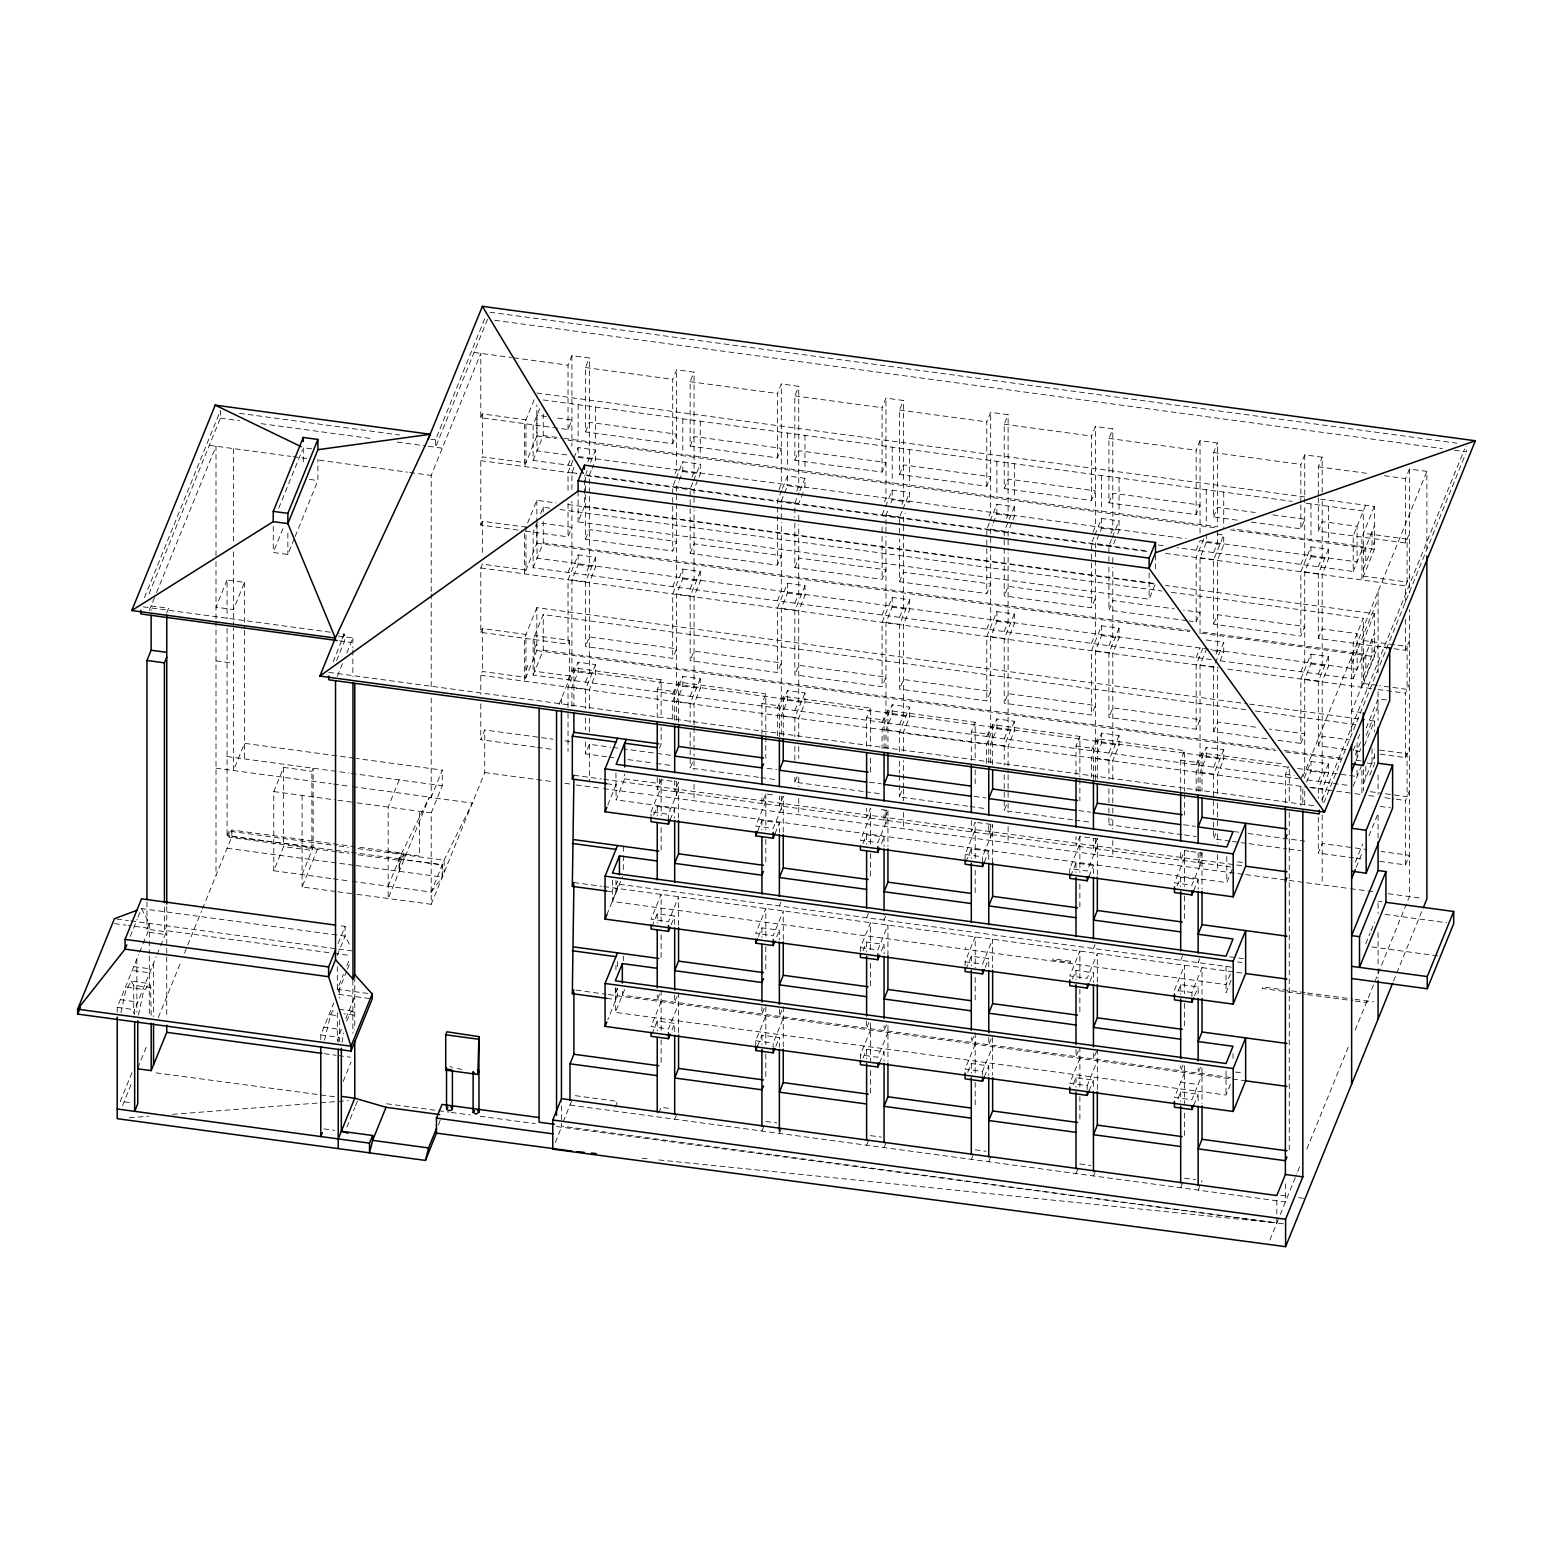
<?xml version="1.0" encoding="UTF-8"?>
<svg xmlns="http://www.w3.org/2000/svg" width="1553" height="1553" viewBox="0 0 1553 1553"><rect width="100%" height="100%" fill="white"/><g stroke="black" fill="none" stroke-linecap="round" stroke-linejoin="round"><path stroke-width="0.75" stroke-dasharray="5 3.75" d="M120.959 1012.692L125.599 991.183L131.131 981.127L148.583 983.495L150.563 985.146L151.204 1016.089M138.411 1015.041L143.051 993.551L148.583 983.495M324.519 1040.258L330.595 1014.75L333.429 1009.605L335.797 1008.945M341.971 1042.607L343.601 1033.075M438.528 1125.013L440.625 1118.936M346.61 1021.117L350.881 1011.974L352.143 1011.061L354.123 1012.711L354.763 1015.196L343.854 1013.721M555.372 1142.542L561.448 1127.167M346.94 1127.032L354.763 1107.6M355.54 1105.678L357.869 1099.893M144.448 597.633L220.371 410.73L220.371 418.126L148.04 596.216M149.302 610.426L155.63 594.838M156.542 592.625L216.003 446.235L216.003 559.158M166.753 612.794L168.578 608.291L151.126 605.942L151.126 610.601M227.068 580.007L216.003 607.204L233.455 609.572L244.52 582.356L227.068 580.007L227.068 618.696M278.725 508.2L302.369 449.943M294.235 538.775L287.868 554.46L273.25 552.48L284.18 525.613M130.258 936.343L137.188 919.26M138.062 917.124L141.537 908.583L345.096 936.148L349.541 944.632M295.148 536.542L317.899 480.537L317.899 459.183M166.753 906.447L166.753 925.802L164.424 931.548L146.972 929.179L149.302 923.453L141.537 908.583M117.213 1012.168L117.213 1007.334L138.644 954.59M139.537 952.397L142.197 945.835M143.09 943.642L149.302 928.325L128.375 925.491M134.665 1014.536L134.665 1009.702L156.174 956.726M157.067 954.551L159.707 948.048M160.58 945.874L166.753 930.693L331.391 952.998M330.789 878.474L273.774 870.748L283.597 846.579L311.901 850.423L311.901 771.239L313.143 768.211L313.143 847.375L227.068 835.728L228.932 831.107L336.516 845.686M131.966 1072.677L120.319 1101.329L131.228 1102.805M336.535 851.801L228.932 837.222L231.863 830.001L353.812 846.521M122.571 1105.484L132.393 1081.296M137.751 1068.115L147.535 1044.043M158.328 1017.487L180.847 962.006M184.458 953.134L201.579 910.97M202.492 908.757L231.863 836.446L231.863 830.001M273.774 870.748L273.774 791.584L283.597 767.415L311.901 771.239M342.029 639.001L344.048 634.051M333.138 661.753L344.358 634.109L337.603 633.178M336.632 660.549L344.358 641.505L344.358 634.109M337.312 676.273L342.475 663.577M346.785 652.998L352.861 637.992L338.554 636.07M487.526 319.316L435.539 447.264L435.539 439.848L485.701 316.404M431.21 591.557L431.21 475.373L480.789 353.346L480.789 417.738L568.029 429.56L571.912 419.989L555.625 417.776M480.789 417.738L482.342 413.913L525.962 419.815L525.962 462.736L482.342 456.834L480.789 460.659L480.789 525.05L522.099 530.641M302.097 874.591L313.143 847.375M335.564 891.48L302.097 886.996L317.957 847.977M480.789 525.05L482.342 521.226L525.962 527.127L536.853 500.338L556.032 502.939M534.116 399.723L524.409 423.639L524.409 466.56L536.853 435.947L536.853 404.945M539.687 408.691L533.125 424.823L533.125 460.426L574.571 466.036L571.912 472.656L571.912 491.66M569.582 640.341L569.582 675.943L534.678 671.226L534.678 635.623L569.582 640.341L568.029 644.165L480.789 632.362L480.789 567.971L482.342 564.147L525.962 570.048L525.962 527.127M399.218 779.858L388.172 807.075L388.172 898.527L429.288 797.33L472.326 803.095L444.1 860.187L431.21 892.063L352.298 881.386M568.029 429.56L568.029 365.169L571.912 355.598L589.364 357.966L589.364 457.96L587.811 461.785M533.125 460.426L543.239 435.558L543.239 414.185M338.127 943.525L345.096 926.384L337.913 925.413M337.312 955.289L345.096 936.148L345.096 926.384M585.481 431.909L589.364 422.338L676.603 434.161L672.721 443.731L585.481 431.909L585.481 367.537L589.364 357.966M480.789 632.362L482.342 628.538L525.962 634.439L525.962 677.36L482.342 671.459L480.789 675.283L480.789 694.366M367.847 993.435L337.312 989.3L343.368 974.41M346.824 965.888L349.406 959.521M320.772 1039.734L320.772 1034.9L333.74 1002.986M346.707 971.091L337.312 994.172L372.215 998.909M347.581 968.917L349.347 964.568M388.172 886.239L401.101 854.422L429.288 797.33M540.56 513.81L543.239 507.249L550.422 508.219M399.218 865.157L404.032 853.315L356.2 846.831M352.589 786.653L431.21 797.31L442.256 770.113L356.491 758.485M568.029 465.162L570.359 459.416M536.853 524.176L536.853 543.259L524.409 573.872L524.409 530.951L568.029 536.853L571.912 527.282L537.008 522.565L533.125 532.135L533.125 567.738L1213.611 659.889M338.224 1042.102L338.224 1037.268L341.33 1029.6L323.878 1027.232M345.814 1018.574L354.763 996.541M573.076 460.037L568.029 472.481L568.029 493.932M573.911 457.96L578.124 447.594L595.576 449.962L595.576 459.707L592.023 468.462M357.093 894.373L431.21 904.292L431.21 812.898L442.256 785.702L442.256 770.113M533.125 567.738L543.239 542.871L543.239 521.497M585.481 539.221L589.364 529.651L676.603 541.473L672.721 551.043L585.481 539.221L585.481 474.83L587.15 470.695M590.528 462.406L595.576 449.962M535.009 747.012L480.789 739.674L484.73 729.949L553.101 739.209M343.174 1081.412L351.114 1061.883M591.13 470.656L589.364 475.024L589.364 565.253L585.481 574.824M536.853 607.65L524.409 638.264L524.409 681.185L536.853 650.571L536.853 607.65L1247.175 703.839M584.472 506.259L1155.49 583.579L1149.123 599.225L578.104 521.905L584.472 506.259L584.472 475.412M1245.817 709.702L543.239 614.561L533.125 639.448L533.125 675.05L1298.502 778.694M525.962 670.042L528.292 664.296M534.504 648.999L536.853 643.253M431.21 904.292L484.73 772.559L484.73 729.949M568.029 572.475L571.912 562.904L571.912 501.173M585.481 682.136L589.364 672.565L589.364 582.336L595.576 567.02L595.576 557.275L578.124 554.906L568.029 579.793L568.029 644.165M533.125 675.05L543.239 650.163L543.239 614.561M568.029 679.787L571.912 670.217L571.912 579.968L578.124 564.651L578.124 554.906M595.576 557.275L585.481 582.142L585.481 646.533L672.721 658.356L676.603 648.785L589.364 636.963L585.481 646.533M672.721 443.731L672.721 379.34L676.603 369.769L694.055 372.138L694.055 472.131L691.726 477.878M558.983 704.596L573.892 667.926L661.132 679.748L661.132 717.894M690.153 446.099L694.055 436.529L781.295 448.332L777.412 457.902L690.153 446.099L690.153 381.708L694.055 372.138M589.364 708.653L589.364 689.648L595.576 674.332L595.576 664.568L578.124 662.219L568.029 687.105L568.029 710.944M571.912 706.285L571.912 687.28L578.124 671.964L578.124 662.219M595.576 664.568L585.481 689.454L585.481 708.537M675.05 473.587L676.603 469.763L676.603 369.769M675.244 480.44L672.721 486.652L672.721 551.043M676.079 478.363L682.815 461.765L700.267 464.133L700.267 473.898L694.055 489.195L694.055 508.2M672.721 586.646L676.603 577.075L676.603 486.846L678.37 482.459M679.263 480.285L682.815 471.53L682.815 461.765M692.696 482.789L690.153 489.02L690.153 553.392L777.412 565.214L781.295 555.644L694.055 543.822L690.153 553.392M693.531 480.712L700.267 464.133M606.699 756.719L585.481 753.846L589.364 744.275L610.581 747.148M690.153 696.326L694.055 686.756L694.055 596.507L700.267 581.191L700.267 571.446L682.815 569.077L672.721 593.964L672.721 658.356M672.721 693.958L676.603 684.388L676.603 594.139L682.815 578.842L682.815 569.077M690.153 589.014L694.055 579.444L694.055 510.588M700.267 571.446L690.153 596.333L690.153 660.704L777.412 672.527L781.295 662.956L694.055 651.134L690.153 660.704M607.786 805.075L617.512 781.14M657.23 717.874L657.23 689.318L661.132 679.748M777.412 457.902L777.412 393.511L781.295 383.94L798.747 386.309L798.747 486.303L796.398 492.049M1232.15 869.466L1226.812 882.589L616.114 799.892L624.675 778.829L624.675 774.093M674.681 720.301L674.681 691.667L678.564 682.097L765.823 693.919L765.823 734.453M794.845 460.27L798.747 450.7L885.986 462.503L882.085 472.073L794.845 460.27L794.845 395.879L798.747 386.309M694.055 725.193L694.055 703.82L700.267 688.503L700.267 678.758L682.815 676.39L672.721 701.277L672.721 720.359M676.603 720.456L676.603 701.451L682.815 686.154L682.815 676.39M659.559 747.964L661.132 744.12L661.132 727.445M615.939 884.977L617.512 881.133L617.512 888.452L606.874 914.62M700.267 678.758L690.153 703.645L690.153 722.708M1230.714 866.962L657.23 789.312L661.132 779.742L676.39 781.8M778.965 489.68L781.295 483.934L781.295 383.94M1230.403 973.828L1226.035 984.602L612.426 901.497L622.539 876.63M651.018 811.928L661.132 787.06M781.605 490.457L777.412 500.823L777.412 565.214M782.46 488.38L787.507 475.956L804.959 478.305L804.959 488.069L787.507 485.701L781.295 501.017L781.295 520.022M653.677 815.131L657.23 806.376L674.681 808.744L674.681 818.237M668.469 820.159L668.469 814.296L678.564 789.409M794.845 503.191L799.057 492.825M799.911 490.748L804.959 478.305M758.543 777.276L690.153 768.017L694.055 758.446M670.236 819.673L674.681 808.744M803.192 492.437L798.747 503.386L781.295 501.017M563.157 1121.887L572.319 1099.291M615.939 992.27L617.512 988.446L617.512 995.764L607.786 1019.7M777.412 600.817L781.295 591.247L781.295 522.39M794.845 710.497L798.747 700.927L798.747 610.678L804.959 595.381L804.959 585.617L787.507 583.249L777.412 608.135L777.412 672.527M794.845 567.583L798.747 558.012L885.986 569.815L882.085 579.385L794.845 567.583L794.845 519.886M1230.403 1084.285L1226.035 1095.059L615.337 1012.362L624.675 989.377L621.763 988.989M651.911 926.811L657.23 913.688L674.681 916.056L674.681 925.549M777.412 708.129L781.295 698.559L781.295 608.33L787.507 593.013L787.507 583.249M794.845 603.185L798.747 593.615L798.747 524.759M804.959 585.617L794.845 610.504L794.845 674.895L882.085 686.698L885.986 677.127L798.747 665.325L794.845 674.895M671.129 924.792L674.681 916.056M761.921 734.491L761.921 703.49L765.823 693.919M882.085 472.073L882.085 407.701L885.986 398.131L903.438 400.48L903.438 500.474L901.866 504.317M659.559 994.114L657.23 999.86L657.23 995.007M615.163 1107.114L617.512 1101.388L573.892 1095.467M779.373 736.86L779.373 705.858L783.256 696.288L870.495 708.09L870.495 746.255M899.536 474.442L903.438 464.871L990.678 476.693L986.776 486.264L899.536 474.442L899.536 410.05L903.438 400.48M661.132 1001.666L651.018 1026.552L668.469 1028.921L678.564 1004.034M798.747 736.996L798.747 717.991L804.959 702.694L804.959 692.929L787.507 690.561L777.412 715.448L777.412 736.918M651.911 1034.123L657.23 1021L674.681 1023.369L674.681 1032.861M781.295 734.647L781.295 715.642L787.507 700.325L787.507 690.561M677.011 996.482L674.681 1002.209L674.681 994.949M804.959 692.929L794.845 717.816L794.845 736.899M772.365 794.806L765.823 793.913L761.921 803.483L761.921 793.991M884.433 501.949L885.986 498.125L885.986 398.131M672.022 1029.93L674.681 1023.369M765.823 801.232L755.709 826.118L773.161 828.467L783.256 803.6M882.085 515.014L884.628 508.782M885.462 506.705L892.198 490.127L909.65 492.495L909.65 502.24L892.198 499.872L889.539 506.433M757.476 831.496L761.921 820.547L779.373 822.915L779.373 832.427M885.986 524.7L885.986 515.188L888.646 508.627M902.06 511.151L899.536 517.363L899.536 536.445M902.914 509.073L909.65 492.495M658.783 1113.035L661.132 1107.289L672.022 1108.764M863.235 791.467L794.845 782.207L798.747 772.637M774.928 833.864L779.373 822.915M899.536 617.356L903.438 607.786L903.438 517.557L905.205 513.169M674.681 1119.228L677.011 1113.482M882.085 615.007L885.986 605.437L885.986 536.561M899.536 724.669L903.438 715.098L903.438 624.869L909.65 609.553L909.65 599.788L892.198 597.439L882.085 622.307L882.085 686.698M899.536 581.754L903.438 572.183L990.678 584.006L986.776 593.576L899.536 581.754L899.536 538.833M758.369 936.614L761.921 927.859L779.373 930.228L779.373 939.72M882.085 722.3L885.986 712.73L885.986 622.501L892.198 607.184L892.198 597.439M779.373 905.943L780.926 902.118M909.65 599.788L899.536 624.675L899.536 689.066L986.776 700.888L990.678 691.318L903.438 679.496L899.536 689.066M776.714 936.789L779.373 930.228M866.613 746.275L866.613 717.661L870.495 708.09M986.776 486.264L986.776 421.872L990.678 412.302L1008.111 414.67L1008.111 514.664L1006.558 518.488M764.251 1008.285L761.921 1014.031L761.921 1006.752M884.065 748.643L884.065 720.029L887.947 710.459L975.187 722.281L975.187 760.426M1004.228 488.613L1008.111 479.042L1095.37 490.864L1091.468 500.435L1004.228 488.613L1004.228 424.241L1008.111 414.67M755.709 1046.586L755.709 1040.724L765.823 1015.856M903.438 751.167L903.438 732.181L909.65 716.865L909.65 707.1L892.198 704.751L882.085 729.619L882.085 748.701M757.476 1046.12L761.921 1035.172L779.373 1037.54L779.373 1047.033M885.986 748.818L885.986 729.813L892.198 714.496L892.198 704.751M781.703 1010.654L779.373 1016.4L779.373 1009.12M773.161 1048.954L773.161 1043.092L783.256 1018.205M899.323 751.633L899.323 732.55L909.65 707.1M989.125 516.12L990.678 512.296L990.678 412.302M775.821 1046.295L779.373 1037.54M870.495 815.403L860.401 840.289L877.853 842.658L887.947 817.771M989.319 522.953L986.776 529.185L986.776 593.576M990.154 520.896L996.89 504.298L1014.342 506.666L1014.342 516.411L1008.111 531.728L1008.111 550.733M863.06 843.473L866.613 834.737L884.065 837.086L884.065 846.599M986.776 629.179L990.678 619.608L990.678 529.359L992.445 524.992M993.338 522.798L996.89 514.062L996.89 504.298M881.405 809.559L887.947 810.452L884.065 820.023L884.065 810.53M1014.342 506.666L1004.228 531.553L1004.228 595.925L1091.468 607.747L1095.37 598.177L1008.111 586.355L1004.228 595.925M761.921 1131.03L764.251 1125.284M967.694 806.201L899.323 796.941L903.438 786.808L903.438 760.679M881.405 843.648L884.065 837.086M866.613 917.745L869.719 910.097M779.373 1133.399L781.703 1127.653M860.401 951.504L860.401 947.602L870.495 922.715L870.495 951.329M1004.228 738.84L1008.111 729.269L1008.111 639.04L1014.342 623.724L1014.342 613.979L996.89 611.61L986.776 636.497L986.776 700.888M863.06 950.785L866.613 942.05L884.065 944.399L884.065 953.911M986.776 736.491L990.678 726.92L990.678 636.672L996.89 621.375L996.89 611.61M885.618 916.289L884.065 920.114L884.065 915.377M1004.228 631.547L1008.111 621.976L1008.111 553.101M1014.342 613.979L1004.228 638.846L1004.228 703.237L1091.468 715.059L1095.37 705.489L1008.111 693.667L1004.228 703.237M881.405 950.96L884.065 944.399M971.304 760.465L971.304 731.851L975.187 722.281M1091.468 500.435L1091.468 436.044L1095.37 426.473L1112.802 428.842L1112.802 528.835L1110.473 534.581M868.942 1022.456L866.613 1028.202L866.613 1020.923M988.756 762.814L988.756 734.2L992.639 724.63L1079.879 736.452L1079.879 776.985M1108.92 502.803L1112.802 493.233L1200.042 505.036L1196.159 514.606L1108.92 502.803L1108.92 438.412L1112.802 428.842M860.401 1058.816L860.401 1054.914L870.495 1030.027M986.563 763.435L986.563 744.353L996.89 718.923L1014.342 721.291L1014.342 731.036L1008.111 746.352L1008.111 772.482M863.06 1058.098L866.613 1049.362L884.065 1051.711L884.065 1061.223M990.678 762.989L990.678 743.984L996.89 728.668L996.89 718.923M886.394 1024.825L884.065 1030.551L884.065 1025.698M887.947 1032.396L877.853 1057.263L860.401 1054.914M1014.342 721.291L1004.228 746.158L1004.228 765.241M1093.021 532.213L1095.37 526.467L1095.37 426.473M879.619 1062.66L884.065 1051.711M965.092 860.323L965.092 854.461L975.187 829.574M1093.991 537.144L1091.468 543.356L1091.468 607.747M1094.846 535.067L1101.582 518.469L1119.034 520.837L1119.034 530.602L1116.355 537.163M965.966 862.031L971.304 848.909L988.756 851.277L988.756 860.77M1091.468 643.35L1095.37 633.779L1095.37 543.55L1101.582 528.234L1101.582 518.469M982.525 862.672L982.525 856.829L992.639 831.942M1111.443 539.493L1108.92 545.724L1108.92 564.807M1112.297 537.435L1119.034 520.837M866.613 1145.202L868.942 1139.475M1072.618 819.809L1004.228 810.55L1007.334 802.901M984.311 862.206L988.756 851.277M1115.481 539.337L1112.802 545.899L1095.37 543.55M884.065 1147.57L886.394 1141.824M965.092 965.675L965.092 961.773L975.187 936.886L975.187 967.888M1108.92 753.03L1112.802 743.46L1112.802 653.211L1119.034 637.914L1119.034 628.15L1101.582 625.781L1091.468 650.668L1091.468 715.059M1186.725 620.637L1108.92 610.115L1112.802 600.545L1174.107 608.834M965.966 969.344L971.304 956.221L988.756 958.589L988.756 968.082M1091.468 750.662L1095.37 741.092L1095.37 650.862L1101.582 635.546L1101.582 625.781M1108.92 645.718L1112.802 636.148L1112.802 567.291M1119.034 628.15L1108.92 653.036L1108.92 717.428L1196.159 729.231L1200.042 719.66L1112.802 707.857L1108.92 717.428M985.204 967.325L988.756 958.589M1075.996 774.636L1075.996 746.022L1079.879 736.452M1196.159 514.606L1196.159 450.234L1200.042 440.664L1217.494 443.013L1217.494 526.389M973.634 1036.628L971.304 1042.374L971.304 1037.52M1093.448 779.392L1093.448 748.391L1097.33 738.82L1184.57 750.623L1184.57 791.156M1237.197 520.158L1213.611 516.974L1213.611 452.583L1217.494 443.013M975.187 1044.198L965.092 1069.085L982.525 1071.454L992.639 1046.567M1112.802 779.528L1112.802 760.524L1119.034 745.207L1119.034 735.462L1101.582 733.094L1091.468 757.98L1091.468 777.063M967.752 1072.288L971.304 1063.533L988.756 1065.882L988.756 1075.394M1095.37 779.548L1095.37 758.155L1101.582 742.858L1101.582 733.094M991.086 1038.996L988.756 1044.742L988.756 1037.462M1119.034 735.462L1108.92 760.349L1108.92 779.412M1097.33 874.747L1097.33 838.814L1079.879 836.446L1075.996 846.016L1075.996 836.523M1196.159 550.228L1200.042 540.658L1357.089 561.914L1357.089 526.312L1322.185 521.575L1318.303 531.145L1405.543 542.968L1409.425 533.397M984.311 1076.831L988.756 1065.882M1069.784 874.494L1069.784 868.651L1079.879 843.764M1203.75 538.872L1196.159 557.527L1196.159 621.918L1189.093 620.967M1213.611 516.974L1217.494 507.404L1255.232 512.509M1070.658 876.203L1075.996 863.08L1093.448 865.448L1093.448 874.941M1200.042 633.721L1200.042 557.721L1206.273 542.405L1206.273 534.601M1097.33 838.814L1093.448 848.384L1093.448 838.872M1213.611 552.577L1217.494 543.006L1217.494 528.777M1097.33 846.113L1087.216 871L1069.784 868.651M1217.183 534.135L1223.725 535.009L1213.611 559.895L1213.611 624.287L1300.851 636.089L1304.734 626.519L1217.494 614.716L1213.611 624.287M971.304 1159.392L973.634 1153.646M1182.008 834.621L1108.92 824.721L1111.249 818.994M1089.002 876.377L1093.448 865.448M1215.941 654.143L1217.494 650.319L1217.494 560.089L1223.725 544.773L1223.725 535.009M1196.159 621.918L1200.042 612.348L1183.541 610.115M988.756 1161.741L991.086 1156.014M1196.159 657.521L1200.042 647.95M1202.896 648.261L1196.159 664.839L1196.159 729.231M1072.444 979.147L1075.996 970.392L1093.448 972.76L1093.448 982.253M1196.159 764.833L1200.042 755.263L1200.042 665.033L1206.273 649.717M1093.448 948.475L1095.001 944.632M1206.273 639.972L1223.725 642.321L1213.611 667.208L1213.611 731.599L1267.85 738.937M1089.895 981.515L1093.448 972.76M1220.173 660.84L1223.725 652.085L1223.725 642.321M1180.688 791.195L1180.688 760.193L1184.57 750.623M1300.851 502.551L1300.851 464.405L1304.734 454.835L1322.185 457.203L1322.185 495.349M1078.326 1050.818L1075.996 1056.564L1075.996 1049.284M1198.139 791.176L1198.139 762.562L1202.022 752.991L1284.545 764.173M1318.303 495.388L1318.303 466.774L1322.185 457.203M1079.879 1058.389L1069.784 1083.256L1087.216 1085.625L1097.33 1060.738M1217.494 793.699L1217.494 774.695L1223.725 759.398L1223.725 749.633L1206.273 747.265L1196.159 772.152L1196.159 791.234M1213.611 731.599L1217.494 722.029L1257.581 727.445M1073.337 1084.266L1075.996 1077.704L1093.448 1080.073L1093.448 1089.565M1200.042 791.351L1200.042 772.346L1206.273 757.029L1206.273 747.265M1251.33 522.08L1300.851 528.796L1304.734 519.226L1271.732 514.742M1096.554 1051.265L1093.448 1058.932L1093.448 1051.653M1213.611 767.201L1217.494 757.631L1217.494 669.77M1223.725 749.633L1213.611 774.52L1213.611 798.358M1188.938 851.219L1184.57 850.617L1180.688 860.187L1180.688 850.695M1300.851 564.399L1304.734 554.829L1304.734 504.919M1089.002 1091.002L1093.448 1080.073M1184.57 857.935L1174.456 882.822L1191.908 885.191L1202.022 860.304M1318.303 674.06L1322.185 664.49L1322.185 574.261L1328.417 558.944L1328.417 549.199L1310.965 546.831L1300.851 571.718L1300.851 636.089M1177.135 886.006L1180.688 877.27L1198.139 879.619L1198.139 889.131M1300.851 671.711L1304.734 662.141L1304.734 571.892L1310.965 556.595L1310.965 546.831M1191.112 851.51L1202.022 852.985L1198.139 862.556L1198.139 853.063M1318.303 566.767L1322.185 557.197L1322.185 497.736M1328.417 549.199L1318.303 574.066L1318.303 638.458L1391.76 648.416M1075.996 1173.563L1078.326 1167.817M1230.112 841.144L1213.611 838.911L1215.941 833.165M1193.694 890.568L1198.139 879.619M1180.688 960.278L1183.794 952.63M1093.448 1175.932L1095.777 1170.185M1365.631 505.249L1353.207 535.882L1353.207 571.485L1177.31 547.665M1318.303 781.373L1322.185 771.802L1322.185 681.573L1328.417 666.256L1328.417 656.511L1310.965 654.143L1300.851 679.03L1300.851 743.402L1277.284 740.218M1318.303 638.458L1322.185 628.887L1357.089 633.624L1357.089 669.227L1210.952 649.445M1374.366 506.433L1361.923 537.066L1361.923 579.987L1374.366 549.354L1374.366 506.433L1317.585 498.746M1178.028 991.144L1180.688 984.563L1198.139 986.931L1198.139 996.444M1300.851 779.024L1304.734 769.453L1304.734 679.205L1310.965 663.888L1310.965 654.143M1353.207 571.485L1363.301 546.598L1233.16 528.971M1363.476 552.732L1374.366 525.943M1199.692 958.822L1198.139 962.646L1198.139 957.91M1363.476 568.844L1374.366 542.036M1191.908 996.385L1191.908 992.483L1202.022 967.616L1202.022 998.618M1328.417 656.511L1318.303 681.379L1318.303 745.77L1350.877 750.177M1194.587 995.687L1198.139 986.931M1285.379 802.998L1285.379 774.365L1288.485 766.716M1405.543 542.968L1405.543 478.576L1409.425 469.006L1426.877 471.374L1426.877 548.675M1300.851 743.402L1304.734 733.831L1269.364 729.056M1171.486 592.334L1363.301 618.308L1353.207 643.194L1353.207 678.797L1220.677 660.84M1183.017 1064.989L1180.688 1070.735L1180.688 1065.882M1302.831 776.733L1426.877 471.374M1184.57 1072.56L1174.456 1097.447L1191.908 1099.796L1202.022 1074.928M1304.229 778.034L1310.965 761.455L1328.417 763.804L1328.417 773.569L1322.185 788.885L1322.185 803.134M1318.303 745.77L1322.185 736.2L1350.101 739.985M1351.634 663.908L1378.074 598.837M1374.366 613.746L1361.923 644.359L1361.923 687.3L1374.366 656.667L1374.366 613.746L1165.585 585.481M1178.028 1098.437L1180.688 1091.875L1198.139 1094.244L1198.139 1103.737M1306.519 782.149L1310.965 771.2L1310.965 761.455M1353.207 678.797L1363.301 653.91L1200.255 631.838M1231.121 980.273L1226.035 992.794L1226.035 963.306M1363.476 660.044L1374.366 633.255M1200.469 1067.357L1198.139 1073.104L1198.139 1068.25M1363.476 676.157L1374.366 649.348M1328.417 763.804L1318.303 788.691L1318.303 798.242M1193.694 1105.173L1198.139 1094.244M1405.543 602.583L1405.543 585.889L1409.425 576.318M1322.069 799.814L1464.615 448.933M1323.894 802.746L1465.527 454.117M1353.207 750.487L1356.313 742.839M1359.749 734.355L1357.089 740.936L1357.089 759.922M1355.284 754.933L1360.758 741.46M1366.213 727.988L1378.074 698.831L1389.702 700.403M1180.688 1187.734L1183.017 1181.988M1353.672 857.877L1318.303 853.082L1322.185 843.512L1352.838 847.666M1356.196 759.999L1360.758 748.779M1366.213 735.307L1378.074 706.149M1364.388 745.615L1374.366 721.058L1367.164 720.087M1394.07 648.727L1405.543 650.28L1409.425 640.71M1353.207 786.109L1362.427 763.416M1198.139 1190.103L1202.022 1180.532M1363.476 783.45L1374.366 756.66M1369.824 775.141L1374.366 763.979L1374.366 749.769M1380.287 754.156L1405.543 757.592L1405.543 693.201L1409.425 683.631M1355.284 862.245L1362.583 844.288M1356.196 867.312L1362.583 851.607M1368.95 835.883L1378.074 813.461L1378.074 839.61M1405.543 757.592L1409.425 748.022M1379.608 861.391L1405.543 864.905L1405.543 800.513L1409.425 790.943M1365.728 943.816L1370.134 932.965M1371.027 930.791L1374.541 922.113M1405.543 864.905L1409.425 855.334L1381.141 851.49M1269.888 1240.051L1279.381 1216.659M1280.235 1214.543L1296.833 1173.738M1297.745 1171.486L1300.463 1164.75M1306.85 1149.045L1348.78 1045.829M1355.167 1030.124L1409.425 896.547L1409.425 609.708M1393.487 981.088L1422.373 910.019M431.21 892.063L442.256 877.096L442.236 864.788L399.218 859.042L399.218 871.33L399.199 859.042L401.101 855.198M129.248 1117.733L148.506 1116.238M172.558 1114.355L336.224 1101.582M338.632 1101.407L348.241 1100.65M642.068 1158.247L649.309 1158.984M658.957 1159.955L1276.818 1222.968L1276.818 1197.829M484.73 772.559L553.101 781.722M564.904 783.294L571.97 784.246M576.279 784.964L601.147 788.303M603.515 788.613L645.951 794.301M648.3 794.612L1243.429 874.32M1245.797 874.63L1348.12 888.335M1350.489 888.665L1374.056 891.81M1388.207 893.713L1422.509 898.333M358.025 848.598L444.1 860.187L444.139 872.495M231.863 836.446L349.037 852.131M351.424 852.442L404.032 859.488L404.032 853.315M227.068 848.268L353.793 865.254M356.181 865.565L442.256 877.096L442.256 864.866M1305.161 992.658L1262.337 986.931L1262.337 988.465L1305.161 994.269M1307.529 992.988L1352.741 999.025M1355.128 999.355L1373.57 1001.84M337.952 891.81L354.686 894.043M156.077 1072.871L336.263 1097M386.619 1103.756L448.875 1112.084M451.282 1112.414L470.443 1114.976M480.013 1116.258L535.106 1123.634M556.653 1126.527L1276.818 1222.968M489.933 312.231L1456.85 443.168M494.728 320.287L1442.446 448.623M1454.443 450.254L1466.44 451.884L1466.44 446.313M474.073 352.434L511.442 357.501M513.791 357.831L568.029 365.169M585.481 367.537L672.721 379.34M690.153 381.708L777.412 393.511M794.845 395.879L882.085 407.701M899.536 410.05L986.776 421.872M1004.228 424.241L1091.468 436.044M1108.92 438.412L1196.159 450.234M1213.611 452.583L1300.851 464.405M1318.303 466.774L1370.173 473.781M1384.325 475.703L1405.543 478.576M536.853 393.025L1305.588 497.115M543.239 399.936L1292.096 501.347M1306.248 503.269L1363.301 510.995L1363.476 576.163L1407.096 582.064L1407.096 539.143L1363.476 533.223M546.326 416.515L537.008 415.253L537.008 450.855L569.582 455.281M543.239 435.558L561.837 438.062M564.166 438.392L1217.183 526.816M536.853 435.947L556.032 438.548M568.049 440.178L1215.98 527.904M1230.384 529.864L1374.366 549.354M578.454 456.485L1185.91 538.736M578.124 457.358L595.576 459.707M682.815 471.53L700.267 473.898M996.89 514.062L1014.342 516.411M1101.582 528.234L1119.034 530.602M1206.273 542.405L1223.725 544.773M1310.965 556.595L1328.417 558.944M239.492 413.312L399.587 434.995M430.86 439.227L435.539 439.848M220.371 418.126L239.511 420.727M261.02 423.639L373.38 438.858M397.296 442.081L425.988 445.963M428.376 446.293L442.256 448.176M1158.441 545.103L1163.158 545.744M571.912 472.656L576.279 473.257M676.603 486.846L694.055 489.195M885.986 515.188L903.438 517.557M990.678 529.359L1008.111 531.728M1200.042 557.721L1217.494 560.089M1304.734 571.892L1322.185 574.261M480.789 460.659L576.745 473.665M585.481 474.83L1149.006 551.14M1165.507 553.392L1405.543 585.889M586.859 475.742L1148.288 551.761M311.648 448.836L303.281 447.71L303.281 464.328M209.325 445.323L290.644 456.349M293.032 456.66L307.319 458.601M319.239 460.212L407.391 472.151M409.759 472.481L431.21 475.373M568.049 504.55L1155.976 584.18M560.012 509.52L1161.877 591.033M309.552 479.411L317.899 480.537M1363.476 640.535L1407.096 646.456L1407.096 689.377L1379.549 685.649M1389.702 647.717L1378.074 646.145L1351.634 711.216L1360.933 712.478M543.239 542.871L1190.666 630.537M536.853 543.259L1189.579 631.644M1201.576 633.275L1374.366 656.667M1208.778 649.135L537.008 558.168L537.008 524.933M578.124 564.651L595.576 567.02M682.815 578.842L700.267 581.191M787.507 593.013L804.959 595.381M892.198 607.184L909.65 609.553M996.89 621.375L1014.342 623.724M1101.582 635.546L1119.034 637.914M1212.815 650.61L1223.725 652.085M1310.965 663.888L1328.417 666.256M1377.259 685.339L1363.476 683.456L1363.301 618.308M571.912 579.968L589.364 582.336M676.603 594.139L694.055 596.507M781.295 608.33L798.747 610.678M885.986 622.501L903.438 624.869M990.678 636.672L1008.111 639.04M1095.37 650.862L1112.802 653.211M1200.042 665.033L1217.494 667.402M1304.734 679.205L1322.185 681.573M480.789 567.971L1218.329 667.848M1227.763 669.129L1375.706 689.163M1377.996 689.474L1405.543 693.201M1249.583 704.15L1364.757 719.757M1255.406 711.002L1356.118 724.649M1379.549 750.021L1407.096 753.749L1407.096 796.689L1384.15 793.564M1355.381 750.798L1359.749 751.38M543.239 650.163L1274.586 749.206M1284.176 750.507L1344.121 758.621M1356.118 760.252L1363.301 761.222M536.853 650.571L1275.964 750.662M1285.573 751.963L1340.763 759.436M1367.164 763.008L1374.366 763.979M143.225 606.854L330.42 632.207M571.912 670.217L1288.233 767.201M1297.667 768.483L1357.089 776.539L1357.089 769.414M578.124 671.964L595.576 674.332M682.815 686.154L700.267 688.503M787.507 700.325L804.959 702.694M892.198 714.496L909.65 716.865M996.89 728.668L1014.342 731.036M1101.582 742.858L1119.034 745.207M1206.273 757.029L1223.725 759.398M1310.965 771.2L1328.417 773.569M339.583 640.865L351.075 642.418M657.23 689.318L674.681 691.667M761.921 703.49L779.373 705.858M866.613 717.661L884.065 720.029M971.304 731.851L988.756 734.2M1075.996 746.022L1093.448 748.391M1180.688 760.193L1198.139 762.562M1285.379 774.365L1294.095 775.549M1307.393 779.897L1348.548 785.469M1370.367 791.7L1381.84 793.253M571.912 687.28L589.364 689.648M676.603 701.451L694.055 703.82M781.295 715.642L798.747 717.991M885.986 729.813L903.438 732.181M990.678 743.984L1008.111 746.352M1095.37 758.155L1112.802 760.524M1200.042 772.346L1217.494 774.695M1311.276 787.41L1322.185 788.885M480.789 675.283L1307.393 787.216M1309.587 787.507L1334.376 790.865M1336.667 791.176L1352.741 793.35M1355.031 793.661L1361.923 794.612L1361.923 768.366M1368.814 795.544L1375.706 796.475M1384.888 797.718L1394.07 798.96M1396.361 799.271L1405.543 800.513M899.323 732.55L986.563 744.353M1380.151 806.415L1390.537 807.832M328.809 672.371L1316.944 806.182M216.003 660.86L233.455 663.228M564.904 740.8L571.97 741.771M612.93 747.459L620.016 748.43M622.365 748.74L671.886 755.457M767.143 768.347L776.578 769.628M869.466 782.207L881.269 783.799M974.158 796.378L985.961 797.99M1078.85 810.569L1090.652 812.161M1183.541 824.74L1195.344 826.332M1234.014 831.573L1238.712 832.214M1248.146 833.495L1304.734 841.144M1355.206 847.977L1366.989 849.569M537.377 747.323L553.877 749.575M609.048 757.029L616.133 758M627.917 759.592L653.852 763.105M656.201 763.416L672.721 765.668M760.892 777.607L777.412 779.839M865.584 791.778L882.085 794.01M1074.967 820.139L1091.468 822.372M1184.376 834.951L1196.159 836.543M1232.48 841.454L1246.632 843.376M1248.981 843.687L1286.699 848.812M1289.068 849.122L1300.851 850.714M1356.021 858.188L1363.107 859.139M970.043 806.512L986.563 808.744M977.381 822.566L990.465 824.332M624.675 778.829L659.559 783.566L659.559 778.81M1237.547 861.837L1244.089 862.711M573.892 775.238L601.438 778.965M603.729 779.276L1245.642 866.205M606.757 783.721L615.939 784.983M354.103 758.175L244.52 743.324L233.455 770.521L233.455 628.227M1378.074 901.245L1381.995 901.788M653.192 812.238L668.469 814.296M965.092 854.461L982.525 856.829M227.068 756.563L348.998 773.064M351.405 773.394L442.256 785.702M1385.16 914.406L1446.6 922.734M216.003 768.172L331.138 783.76M333.526 784.071L350.202 786.342M273.774 791.584L335.564 799.95M337.952 800.261L354.686 802.532M357.093 802.862L431.21 812.898M1371.94 946.942L1438.097 955.91M1229.568 956.803L1236.46 957.735M1238.75 958.046L1243.351 958.667M1237.547 961.928L1241.915 962.511M388.172 851.84L419.388 856.072L419.388 811.287M338.903 846.016L348.474 847.297M619.433 884.278L1233.024 967.364M399.218 859.042L442.236 864.866M573.892 882.55L601.438 886.278M603.729 886.588L1245.642 973.517M338.923 852.131L348.493 853.412M358.044 854.713L401.101 860.537L401.101 854.422M606.757 891.034L615.939 892.276L615.939 880.376M1307.529 994.58L1352.741 1000.714M1355.128 1001.025L1367.028 1002.636L1367.028 1000.947M860.401 947.602L877.853 949.97L887.947 925.083L887.947 956.085M965.092 961.773L982.525 964.141L992.639 939.254L992.639 967.868M1191.908 992.483L1174.456 990.135L1184.57 965.248L1184.57 993.862M333.177 878.784L349.91 881.056M116.727 919.027L128.375 920.618M130.685 920.929L336.166 948.747M338.554 949.077L352.861 951.018M1235.373 1072.075L1241.915 1072.968M114.417 923.608L126.045 925.18M333.779 953.309L350.493 955.58M1230.714 1077.51L622.345 995.124L622.345 987.844M149.302 932.363L166.753 934.731M576.182 990.173L606.019 994.211M608.31 994.522L1245.642 1080.83M606.757 998.346L615.939 999.588L615.939 987.689M1180.688 1082.13L1198.139 1084.499M755.709 1040.724L773.161 1043.092M133.752 966.607L151.204 968.975M133.752 970.644L151.204 973.013M339.059 1009.295L352.143 1011.061M131.131 981.127L133.752 985.262L151.204 987.63M127.035 987.184L144.487 989.533M330.595 1014.75L337.137 1015.623M120.319 999.666L137.771 1002.034M117.213 1007.334L134.665 1009.702M320.772 1034.9L338.224 1037.268M324.228 1053.672L336.166 1055.283M338.554 1055.613L350.493 1057.224M765.823 1121.46L776.714 1122.935M870.495 1135.631L881.405 1137.126M975.187 1149.822L986.097 1151.297M1079.879 1163.993L1090.788 1165.468M1184.57 1178.164L1195.48 1179.639M1280.643 1195.208L1287.709 1196.179L1287.709 1197.538M1298.619 1197.654L1305.161 1198.528M569.99 1105.037L1285.379 1201.925L1285.379 1181.348M1283.36 1223.861L561.448 1126.1L561.448 1100.941M323.878 1128.895L334.788 1130.37M457.028 1068.639L463.998 1069.687M450.234 1066.096L452.408 1067.843M1409.425 469.006L1409.425 593.013M1405.543 619.278L1405.543 650.28M1378.074 591.518L1378.074 672.488M1378.074 691.648L1378.074 720.417M1378.074 775.141L1378.074 794.204M1378.074 903.283L1378.074 913.455M1378.074 932.654L1378.074 966.257M1378.074 968.645L1378.074 978.254M1374.366 721.058L1374.366 731.89M1372.037 531.689L1372.037 547.782M1372.037 639.001L1372.037 655.094M1372.037 748.604L1372.037 762.407M1365.805 547.005L1365.805 563.098M1365.805 654.318L1365.805 670.411M1365.805 766.211L1365.805 777.723M1363.476 769.667L1363.476 790.768M1351.634 656.589L1351.634 732.764M1328.417 506.278L1328.417 541.881M1322.185 815.014L1322.185 884.861M1318.303 497.756L1318.303 531.145M1318.303 817.305L1318.303 853.082M1310.965 503.91L1310.965 539.512M1304.734 454.835L1304.734 502.531M1304.734 791.273L1304.734 805.522M1302.831 788.866L1302.831 805.832M1300.851 504.939L1300.851 528.796M1300.851 786.342L1300.851 805.405M1289.262 769.57L1289.262 802.959M1289.262 812.491L1289.262 1151.122M1233.024 1053.575L1233.024 1058.428M1226.812 856.479L1226.812 882.589M1226.035 1070.793L1226.035 1095.059M1223.725 492.087L1223.725 527.69M1217.494 803.212L1217.494 829.341M1217.494 833.942L1217.494 843.182M1217.494 854.713L1217.494 870.845M1213.611 800.746L1213.611 819.829M1213.611 822.216L1213.611 838.911M1206.273 489.739L1206.273 525.341M1202.022 752.991L1202.022 791.137M1202.022 852.985L1202.022 888.918M1202.022 1068.095L1202.022 1103.542M1200.042 440.664L1200.042 533.533M1200.042 852.364L1200.042 868.515M1184.57 793.544L1184.57 815.014M1184.57 850.617L1184.57 886.549M1184.57 896.1L1184.57 922.327M1184.57 1003.393L1184.57 1029.639M1184.57 1065.727L1184.57 1103.562M1184.57 1113.093L1184.57 1136.951M1180.688 877.27L1180.688 886.763M1180.688 984.563L1180.688 994.075M1180.688 1091.875L1180.688 1101.388M1155.49 555.1L1155.49 571.718M1149.123 573.115L1149.123 599.225M1119.034 477.916L1119.034 513.519M1112.802 557.779L1112.802 564.904M1112.802 789.021L1112.802 805.658M1112.802 808.026L1112.802 815.15M1112.802 819.79L1112.802 829.05M1112.802 840.619L1112.802 856.829M1108.92 567.175L1108.92 610.115M1108.92 788.963L1108.92 805.658M1108.92 808.026L1108.92 815.189M1108.92 817.577L1108.92 824.721M1101.582 475.548L1101.582 511.17M1097.33 738.82L1097.33 779.354M1097.33 982.04L1097.33 953.426L1087.216 978.312L1069.784 975.944L1079.879 951.077L1079.879 979.691M1097.33 1049.362L1097.33 1089.352M1095.37 838.271L1095.37 854.499M1087.216 1085.625L1087.216 1089.527M1079.879 779.373L1079.879 800.843M1079.879 836.446L1079.879 872.378M1079.879 884.298L1079.879 908.156M1079.879 989.222L1079.879 1015.448M1079.879 1046.994L1079.879 1087.003M1079.879 1096.534L1079.879 1122.761M1075.996 863.08L1075.996 872.592M1075.996 970.392L1075.996 979.904M1075.996 1077.704L1075.996 1087.197M1014.342 463.745L1014.342 499.348M1008.111 774.85L1008.111 800.979M1008.111 803.309L1008.111 812.607M1008.111 826.545L1008.111 842.813M1004.228 774.772L1004.228 810.55M996.89 461.377L996.89 496.979M992.639 724.63L992.639 765.183M992.639 862.944L992.639 824.624L988.756 834.194L988.756 822.333M992.639 1037.462L992.639 1075.181M990.678 824.197L990.678 840.464M982.525 1071.454L982.525 1075.355M975.187 769.958L975.187 786.653M975.187 858.207L975.187 822.275L971.304 831.845L971.304 819.965M975.187 870.126L975.187 893.965M975.187 977.439L975.187 1001.277M975.187 1032.823L975.187 1072.812M975.187 1082.363L975.187 1108.59M971.304 848.909L971.304 858.401M971.304 956.221L971.304 965.714M971.304 1063.533L971.304 1073.026M965.714 947.194L965.714 948.301M909.65 449.555L909.65 485.177M903.438 789.138L903.438 800.804M903.438 812.452L903.438 828.778M899.323 761.164L899.323 773.083M899.323 775.471L899.323 782.634M899.323 785.003L899.323 796.941M892.198 447.206L892.198 482.808M892.198 490.127L892.198 499.872M887.947 710.459L887.947 748.604M887.947 810.452L887.947 846.385M887.947 1025.562L887.947 1061.01M885.986 527.069L885.986 534.193M885.986 810.103L885.986 826.448M882.085 526.933L882.085 534.077M882.085 536.464L882.085 579.385M870.495 758.175L870.495 772.482M870.495 844.017L870.495 808.084L866.613 817.654L866.613 808.162M870.495 853.568L870.495 879.794M870.495 963.248L870.495 987.106M870.495 1023.194L870.495 1061.029M870.495 1070.561L870.495 1094.419M866.613 834.737L866.613 844.23M866.613 942.05L866.613 951.543M866.613 1049.362L866.613 1058.855M804.959 435.384L804.959 470.986M798.747 515.247L798.747 522.371M798.747 746.508L798.747 758.369M798.747 777.315L798.747 786.672M798.747 798.378L798.747 814.762M794.845 507.967L794.845 517.498M794.845 746.43L794.845 763.125M794.845 777.432L794.845 782.207M787.507 433.015L787.507 468.637M787.507 475.956L787.507 485.701M783.256 696.288L783.256 736.821M783.256 832.214L783.256 796.281L779.373 805.852L779.373 796.359M783.256 939.526L783.256 910.912L773.161 935.78L755.709 933.431L765.823 908.544L765.823 937.158M783.256 1006.829L783.256 1049.207M781.295 796.029L781.295 812.433M765.823 736.84L765.823 758.31M765.823 793.913L765.823 829.846M765.823 839.377L765.823 865.623M765.823 946.689L765.823 972.935M765.823 1006.732L765.823 1044.47M765.823 1054.002L765.823 1080.228M761.921 820.547L761.921 830.059M761.921 927.859L761.921 937.371M761.921 1035.172L761.921 1044.684M700.267 421.212L700.267 456.815M694.055 727.581L694.055 756.078M694.055 760.795L694.055 770.191M694.055 784.304L694.055 800.746M690.153 732.259L690.153 768.017M682.815 418.844L682.815 454.447M678.564 682.097L678.564 722.65M678.564 818.023L678.564 782.091L674.681 791.661L674.681 779.8M678.564 925.336L678.564 896.722L668.469 921.608L651.018 919.24L661.132 894.373L661.132 922.987M678.564 992.639L678.564 1032.648M676.603 781.955L676.603 798.397M661.132 779.742L661.132 815.674M661.132 827.594L661.132 851.432M661.132 934.906L661.132 958.745M661.132 990.29L661.132 1030.299M661.132 1039.831L661.132 1066.057M657.23 777.412L657.23 789.312M657.23 806.376L657.23 815.888M657.23 913.688L657.23 923.181M657.23 1021L657.23 1030.493M651.018 813.888L651.018 817.79M623.316 846.327L623.316 853.412M623.316 855.781L623.316 872.34M623.316 956.066L623.316 960.899M617.512 961.521L617.512 970.179M615.939 773.045L616.114 799.892M615.939 965.345L615.939 969.674M615.337 988.096L615.337 1012.362M612.426 880.221L612.426 901.497M595.576 407.041L595.576 442.644M589.364 718.146L589.364 732.395M589.364 744.275L589.364 782.013M585.481 718.068L585.481 730.007M585.481 741.926L585.481 753.846M578.124 404.673L578.124 440.276M578.124 447.594L578.124 455.398M578.104 491.059L578.104 521.905M573.892 667.926L573.892 706.091M571.912 355.598L571.912 446.099M568.029 503.483L568.029 536.853M568.029 713.332L568.029 751.477M561.448 698.559L561.448 705.819M543.239 507.249L543.239 512.005M536.853 500.338L536.853 521.789M482.342 413.913L482.342 456.834M482.342 521.226L482.342 554.615M482.342 628.538L482.342 671.459M480.789 703.897L480.789 739.674M431.21 593.984L431.21 688.387M431.21 698.073L431.21 797.31M354.763 976.779L354.763 1029.425M352.861 637.992L352.861 647.698M352.861 650.125L352.861 676.817M352.861 980.098L352.861 1033.347M339.661 988.426L339.661 998.113M339.661 1019.894L339.661 1041.675M337.312 966.626L337.312 989.3M337.312 1012.828L337.312 1041.286M302.097 795.408L302.097 886.996M287.868 533.106L287.868 554.46M283.597 767.415L283.597 846.579M273.25 526.37L273.25 552.48M244.52 582.356L244.52 628.014M244.52 630.421L244.52 758.912M233.455 448.603L233.455 542.288M233.455 551.897L233.455 625.898M228.932 831.107L228.932 837.222M227.068 628.363L227.068 835.728M216.003 561.545L216.003 618.87M216.003 621.2L216.003 875.484M166.753 930.693L166.753 1018.05M164.424 907.34L164.424 931.548M153.533 963.229L153.533 1016.477M149.302 923.453L149.302 953.833M149.302 956.221L149.302 1015.837M146.972 902.079L146.972 929.179M136.858 958.958L136.858 1012.207M133.752 985.262L133.752 1013.721M1070.405 961.229L1052.953 958.88L1052.953 960.123L1070.405 962.472L1070.405 961.229"/><path stroke-width="1.5" d="M452.408 1070.231L452.408 1108.531C451.884 1112.608 443.362 1109.638 448.002 1107.056M473.121 1071.667L473.121 1112.356L476.072 1114.142L479.003 1112.123L478.906 1036.628L446.915 1031.794L445.711 1034.803L445.711 1070.114L477.878 1074.462L479.003 1071.454L477.528 1069.842M473.121 1112.356L474.597 1110.647M117.213 1017.021L117.213 1118.684L425.464 1160.421L428.57 1147.939L436.451 1128.565M425.464 1160.421L436.451 1133.127L436.451 1118.082L442.003 1104.416L538.522 1117.481M131.791 610.523L273.25 521.633L273.25 511.383L303.281 437.461L317.899 439.441L287.868 513.364L287.868 523.613L335.332 638.089L131.791 610.523L215.226 405.139L430.395 434.277L335.332 638.089L319.899 676.06L1324.515 812.103L1475.35 440.78L482.381 306.329L428.259 438.878M146.972 899.653L146.972 660.471L151.126 650.241L151.126 615.26M164.424 902.507L164.424 662.84L166.753 657.094M354.763 683.495L354.763 974.643L372.215 994.017L372.215 998.909L351.017 1051.109L77.65 1014.09L80.348 1007.47M317.899 439.441L317.899 449.691L287.868 523.613L273.25 521.633M77.65 1014.09L77.65 1009.198L125.055 949.135L125.055 939.39L141.537 898.818L335.506 925.103M126.783 944.865L125.055 949.135L328.615 976.701L351.017 1046.217L351.017 1051.109M138.12 1068.852L151.204 1070.619L166.753 1032.337L166.753 1025.194M335.526 680.699L335.526 959.696L328.615 976.701L328.615 966.956L335.526 949.951M335.526 959.696L352.977 979.069L354.763 974.643M319.899 676.06L578.104 491.059L578.104 480.809L584.472 465.162L1155.49 542.482L1155.49 552.732L1149.123 568.379L1324.515 812.103M372.215 994.017L351.017 1046.217L77.65 1009.198L114.417 918.716L137.013 910.272M322.325 1132.719L320.772 1136.544L320.772 1046.994M338.224 1138.912L354.763 1098.185L354.763 1041.286M439.674 1114.569L386.056 1107.308L372.623 1140.368L369.517 1152.85L369.517 1143.144L372.623 1135.495L341.33 1131.244L341.33 1048.256M606.757 783.721L572.319 779.062L572.319 736.141L573.892 732.317L573.892 713.235M445.711 1070.114L446.526 1068.076L446.526 1108.745M572.319 779.062L573.892 775.238M477.878 1074.462L478.906 1036.628M606.757 891.034L572.319 886.375L573.892 780.014M1233.198 896.838L1233.198 853.898L1245.642 823.284L1245.642 866.205L1233.198 896.838L605.068 811.773L605.068 768.851L617.512 738.219M626.228 739.403L616.114 764.29L1226.812 846.987L1233.024 831.67L1198.139 826.953L1202.022 817.383L1202.022 798.3M572.319 886.375L573.892 882.55M605.068 811.773L606.874 807.308M606.757 998.346L572.319 993.687L573.892 884.938M1233.198 1004.131L1233.198 961.21L1245.642 930.596L1245.642 973.517L1233.198 1004.131L605.068 919.085L605.068 876.164L617.512 845.531M657.23 861.003L619.433 855.897L612.426 873.116L1226.035 956.202L1233.024 938.983L1198.139 934.246L1202.022 924.676L1202.022 891.306M572.319 993.687L573.892 989.863M605.068 919.085L606.874 914.62M678.564 725.037L678.564 746.488L674.681 756.059L761.921 767.881L763.474 764.057M569.99 1100.184L569.99 1063.824L573.892 1054.254L573.892 992.251M651.018 817.79L651.018 821.692L668.469 824.061L670.236 819.673M1233.198 1111.443L1233.198 1068.522L1245.642 1037.909L1245.642 1080.83L1233.198 1111.443L605.068 1026.397L605.068 983.476L617.512 952.843M1392.595 983.321L1285.593 1246.671L552.771 1149.142L552.771 1120.004L561.448 1098.65L561.448 710.672M657.23 968.315L622.345 963.598L615.337 980.817L1226.035 1063.514L1233.024 1046.295L1198.139 1041.558L1202.022 1031.988L1202.022 998.618M605.068 1026.397L606.874 1021.932M678.564 820.411L678.564 853.801L674.681 863.371L761.921 875.193L763.474 871.349M651.018 925.103L651.018 929.005L668.469 931.373L670.236 926.986M678.564 927.723L678.564 961.113L674.681 970.683L761.921 982.505L763.474 978.662M651.018 1032.415L651.018 1036.317L668.469 1038.666L670.236 1034.298M783.256 739.209L783.256 760.659L779.373 770.23L866.613 782.052M774.928 833.864L773.161 838.232L755.709 835.863L757.476 831.496M678.564 1035.036L678.564 1068.425L674.681 1077.996L761.921 1089.798L763.474 1085.974M783.256 834.602L783.256 867.972L779.373 877.542L866.613 889.364M774.928 941.157L773.161 945.544L755.709 943.176L757.476 938.808M783.256 941.894L783.256 975.284L779.373 984.854L866.613 996.677M774.928 1048.469L773.161 1052.856L755.709 1050.488L757.476 1046.12M887.947 753.38L887.947 774.85L884.065 784.42L971.304 796.223M783.256 1049.207L783.256 1082.596L779.373 1092.167L866.613 1103.989M860.401 846.133L860.401 850.035L877.853 852.403L879.619 848.035M887.947 848.773L887.947 882.162L884.065 891.733L971.304 903.535M860.401 953.445L860.401 957.347L877.853 959.715L879.619 955.347M887.947 956.085L887.947 989.475L884.065 999.025L971.304 1010.828M860.401 1060.757L860.401 1064.659L877.853 1067.027L879.619 1062.66M992.639 769.939L992.639 789.021L988.756 798.591L1075.996 810.414M887.947 1063.397L887.947 1096.767L884.065 1106.338L971.304 1118.16M965.092 860.323L965.092 864.225L982.525 866.574L984.311 862.206M992.639 862.944L992.639 896.333L988.756 905.904L1075.996 917.707M578.104 491.059L1149.123 568.379L1149.123 558.129L1155.49 542.482M965.092 967.635L965.092 971.537L982.525 973.886L984.311 969.518M992.639 970.256L992.639 1003.646L988.756 1013.216L1075.996 1025.019M965.092 1072.987L965.092 1078.85L982.525 1081.199L984.311 1076.831M1097.33 784.129L1097.33 803.192L1093.448 812.763L1180.688 824.585M992.639 1077.568L992.639 1110.958L988.756 1120.528L1075.996 1132.331M1069.784 874.494L1069.784 878.396L1087.216 880.765L1089.002 876.377M1097.33 877.115L1097.33 910.504L1093.448 920.075L1180.688 931.897M1069.784 979.846L1069.784 985.709L1087.216 988.077L1089.002 983.69M1097.33 984.427L1097.33 1017.817L1093.448 1027.387L1180.688 1039.209M1069.784 1087.158L1069.784 1093.021L1087.216 1095.389L1089.002 1091.002M1097.33 1091.74L1097.33 1125.129L1093.448 1134.699L1180.688 1146.522M1174.456 886.724L1174.456 892.567L1191.908 894.936L1193.694 890.568M1174.456 994.036L1174.456 999.88L1191.908 1002.248L1193.694 997.88M1285.379 838.756L1286.932 834.932M1174.456 1101.349L1174.456 1107.192L1191.908 1109.56L1193.694 1105.173M1285.379 881.677L1286.932 877.853M1202.022 1105.911L1202.022 1139.3L1198.139 1148.871L1285.379 1160.693L1286.932 1156.869M1351.634 771.22L1355.284 762.251M1351.634 763.901L1363.262 765.474L1389.702 700.403L1389.702 647.717M1378.074 763.202L1351.634 828.293L1366.174 830.253L1392.614 765.183L1378.074 763.202L1378.074 727.542M1351.634 878.532L1355.284 869.544M1351.634 871.214L1366.174 873.174L1392.614 808.104L1392.614 765.183M1378.074 870.515L1351.634 935.605L1359.496 936.653L1385.936 871.582L1378.074 870.515L1378.074 841.978M1385.936 871.582L1385.936 902.312L1359.496 967.383L1359.496 936.653M1285.379 807.754L1285.379 1174.476L1276.818 1195.538L561.448 1098.65M1285.593 1246.671L1285.593 1219.241L1302.831 1176.844L1302.831 810.685M1423.266 907.806L1426.877 898.915L1426.877 555.916M1351.634 978.526L1427.246 988.756L1427.246 976.565L1453.686 911.495L1385.936 902.312M1427.246 988.756L1453.686 923.686L1453.686 911.495M478.906 1071.939L477.528 1073.142M1155.49 552.732L1475.35 440.78M450.933 1069.551L447.4 1069.376M317.899 449.691L430.395 434.277M572.086 1151.103L436.451 1133.127M576.901 1151.588L584.142 1152.326M591.382 1153.064L596.216 1153.568M578.104 480.809L1149.123 558.129M273.25 511.383L287.868 513.364M337.176 640.535L140.838 613.94L140.838 610.251M151.126 650.241L166.404 652.299M146.972 660.471L164.424 662.84M573.892 732.317L658.802 743.809M678.564 746.488L763.455 757.98M783.256 760.659L868.146 772.171M887.947 774.85L970.47 786.012M992.639 789.021L1077.53 800.513M1097.33 803.192L1182.221 814.684M1202.022 817.383L1286.971 828.875M572.319 736.141L615.939 742.043M657.249 747.634L624.675 743.227L624.675 766.968M605.068 768.851L1233.198 853.898M1245.642 866.205L1286.971 871.796M573.892 839.629L658.763 851.122M678.564 853.801L763.455 865.293M783.256 867.972L868.146 879.464M887.947 882.162L970.47 893.324M992.639 896.333L1077.53 907.826M1097.33 910.504L1182.221 921.997M1202.022 924.676L1286.971 936.187M572.319 843.454L615.939 849.355M1351.634 966.335L1427.246 976.565M605.068 876.164L1233.198 961.21M1245.642 973.517L1286.971 979.108M573.892 946.942L658.763 958.434M678.564 961.113L763.455 972.605M783.256 975.284L868.146 986.776M887.947 989.475L970.47 1000.637M992.639 1003.646L1077.53 1015.138M1097.33 1017.817L1182.221 1029.309M1202.022 1031.988L1286.971 1043.5M572.319 950.766L615.939 956.667M605.068 983.476L1233.198 1068.522M1245.642 1080.83L1286.971 1086.421M125.055 939.39L328.615 966.956M445.711 1034.803L477.878 1039.151M573.892 1054.254L658.763 1065.746M678.564 1068.425L763.455 1079.917M783.256 1082.596L868.146 1094.089M887.947 1096.767L970.47 1107.949M992.639 1110.958L1077.53 1122.45M1097.33 1125.129L1182.221 1136.621M1202.022 1139.3L1286.913 1150.792M569.99 1063.824L657.23 1075.627M1285.379 1174.476L1302.831 1176.844M166.753 1032.337L321.859 1053.342M552.771 1120.004L1285.593 1219.241M554.363 1124.275L539.085 1122.217L539.085 708.265M341.679 1096.418L354.763 1098.185L386.056 1107.308M436.451 1118.082L552.771 1133.845M428.57 1147.939L372.623 1140.368L372.623 1135.495M117.213 1108.978L369.517 1143.144M341.33 1131.244L348.047 1133.205M474.597 1073.259L473.238 1072.152M477.528 1110.531L479.003 1112.123M450.933 1106.94L452.408 1108.531M215.226 405.139L301.146 446.682M482.381 306.329L583.229 473.354M1378.074 980.661L1378.074 1019.059M1366.174 830.253L1366.174 873.174M1363.262 712.788L1363.262 765.474M1351.634 744.741L1351.634 1084.13M1319.351 810.22L1319.351 813.927L328.809 679.787L328.809 676.079M1198.139 795.951L1198.139 843.57M1198.139 891.5L1198.139 953.173M1198.139 998.812L1198.139 1060.971M1198.139 1106.124L1198.139 1185.25M1191.908 891.034L1191.908 894.936M1191.908 998.346L1191.908 1002.248M1191.908 1105.658L1191.908 1109.56M1180.688 793.583L1180.688 841.202M1180.688 891.519L1180.688 950.824M1180.688 998.831L1180.688 1058.602M1180.688 1106.124L1180.688 1182.881M1093.448 781.761L1093.448 829.38M1093.448 877.329L1093.448 939.002M1093.448 984.641L1093.448 1046.8M1093.448 1091.953L1093.448 1171.078M1087.216 876.863L1087.216 880.765M1087.216 984.175L1087.216 988.077M1087.216 1091.487L1087.216 1095.389M1075.996 779.412L1075.996 827.031M1075.996 877.329L1075.996 936.634M1075.996 984.641L1075.996 1044.431M1075.996 1091.953L1075.996 1168.71M988.756 767.59L988.756 815.209M988.756 863.138L988.756 924.831M988.756 970.45L988.756 1032.609M988.756 1077.763L988.756 1156.907M982.525 862.672L982.525 866.574M982.525 969.984L982.525 973.886M982.525 1077.297L982.525 1081.199M971.304 765.221L971.304 812.84M971.304 863.157L971.304 922.463M971.304 970.47L971.304 1030.26M971.304 1077.782L971.304 1154.539M884.065 753.419L884.065 801.037M884.065 848.967L884.065 910.66M884.065 956.279L884.065 1018.438M884.065 1063.591L884.065 1142.717M877.853 846.56L877.853 852.403M877.853 953.872L877.853 959.715M877.853 1063.126L877.853 1067.027M866.613 753.438L866.613 798.669M866.613 851.355L866.613 908.291M866.613 956.299L866.613 1016.07M866.613 1063.611L866.613 1140.368M779.373 739.247L779.373 786.847M779.373 834.796L779.373 896.469M779.373 942.108L779.373 1004.267M779.373 1049.42L779.373 1130.972M773.161 832.369L773.161 838.232M773.161 939.681L773.161 945.544M773.161 1048.954L773.161 1052.856M761.921 736.879L761.921 784.498M761.921 837.183L761.921 894.12M761.921 944.496L761.921 1001.899M761.921 1049.42L761.921 1126.177M755.709 831.962L755.709 835.863M755.709 939.274L755.709 943.176M755.709 1046.586L755.709 1050.488M674.681 725.057L674.681 772.676M674.681 820.625L674.681 882.298M674.681 927.937L674.681 990.096M674.681 1035.23L674.681 1114.375M668.469 820.159L668.469 824.061M668.469 925.51L668.469 931.373M668.469 1032.823L668.469 1038.666M657.23 722.65L657.23 770.269M657.23 823.012L657.23 879.93M657.23 930.325L657.23 987.727M657.23 1037.618L657.23 1112.006M622.345 963.598L622.345 982.991M619.433 855.897L619.433 874.824M584.472 465.162L584.472 469.258M556.537 710.633L556.537 1115.345M352.977 683.068L352.977 979.069M338.224 1049.362L338.224 1148.599M303.281 437.461L303.281 441.557M166.753 615.124L166.753 904.021M153.533 1023.738L153.533 1064.873M151.204 1023.194L151.204 1070.619M137.771 1020.69L137.771 1103.678L134.665 1111.346L134.665 1021.796"/></g></svg>
